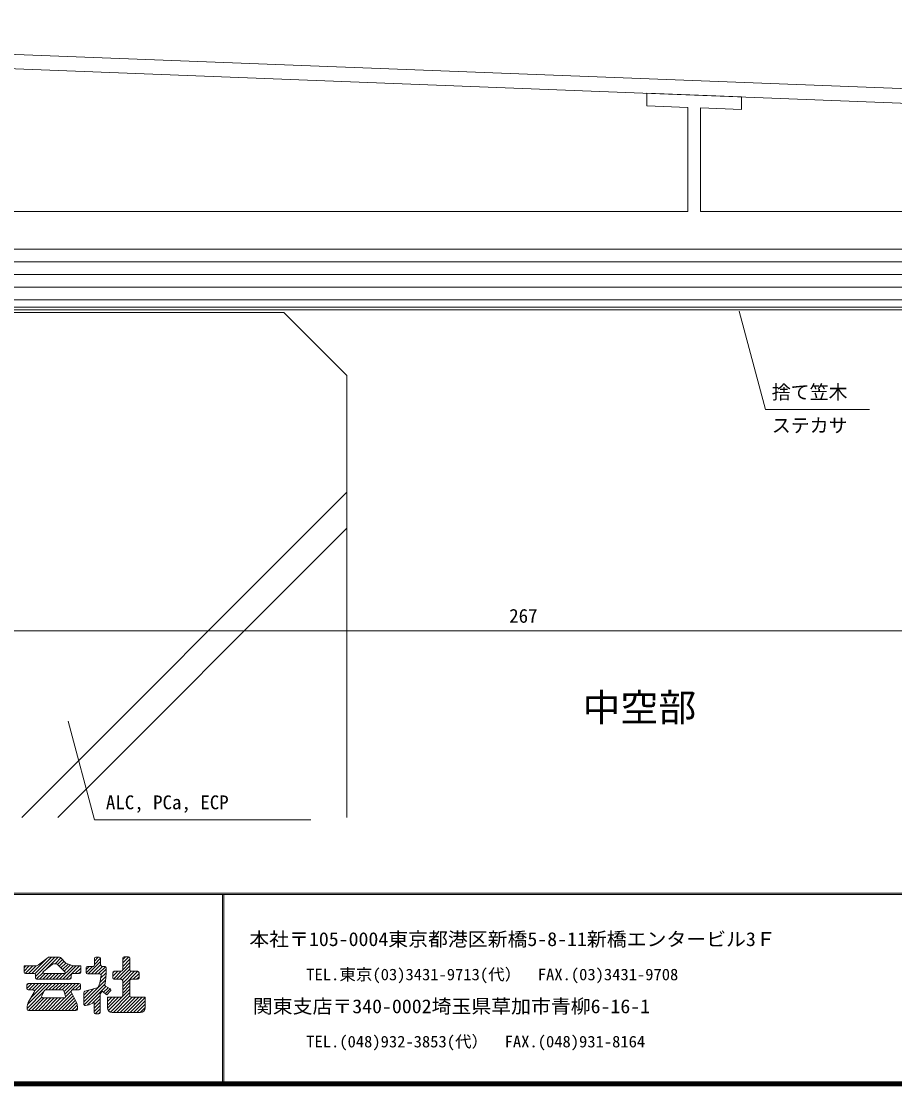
# Model space of a CAD drawing. Units: millimetres, scale not verified. Extents: x -201 to 201, y -137 to 137.
# Drawn here: x -114.4 to 24, y -136.7 to 31.9 of the extents above; entities that cross this region are included whole.
import ezdxf
from ezdxf.enums import TextEntityAlignment as Align

# ---------------------------------------------------------------- set-up
doc = ezdxf.new("R2010")
doc.units = ezdxf.units.MM
doc.header["$LTSCALE"] = 0.5
for name, color, linetype, lineweight in [('0-4_笠木', 3, 'Continuous', 18), ('0-6_寸法', 4, 'Continuous', 18), ('0-7_笠木受ＢＫＴ', 6, 'Continuous', 18), ('0-9_金物', 2, 'Continuous', 18), ('0-A_躯体', 4, 'Continuous', 18), ('0-B_防水', 5, 'Continuous', 18), ('0-C_GREEN', 3, 'Continuous', 18), ('0-D_2-1寸法', 7, 'Continuous', 18)]:
    doc.layers.add(name, color=color, linetype=linetype, lineweight=lineweight)
doc.styles.add('ＭＳ ゴシック', font='')
doc.styles.get('ＭＳ ゴシック').set_extended_font_data('MS Gothic')

msp = doc.modelspace()

# ---------------------------------------------------------------- linework, layer by layer
at = {"layer": '0-4_笠木'}
for p, q in [((-180.4338, 29.1885), (164.2932, 15.8918)), ((-180.5225, 26.8902), (164.1775, 13.5946))]:
    msp.add_line(p, q, dxfattribs=at)
at = {"layer": '0-6_寸法'}
msp.add_lwpolyline([(-62.8225, -24.1904), (-72.8225, -14.1904), (-152.8225, -14.1904)], dxfattribs=at)
at = {"layer": '0-7_笠木受ＢＫＴ'}
for p, q in [((-15.3225, 20.5182), (-15.3225, 18.5167)), ((-15.3225, 20.5182), (-0.3225, 19.9396)), ((-0.3225, 19.9396), (-0.3225, 17.9381)), ((-15.3225, 18.5167), (-8.8225, 18.266)), ((-8.8225, 18.266), (-8.8225, 1.8096)), ((-6.8225, 18.1888), (-6.8225, 1.8096)), ((-6.8225, 18.1888), (-0.3225, 17.9381)), ((-147.8225, 1.8096), (-8.8225, 1.8096)), ((-6.8225, 1.8096), (132.1775, 1.8096)), ((-165.0255, -4.1904), (149.3806, -4.1904))]:
    msp.add_line(p, q, dxfattribs=at)
at = {"layer": '0-9_金物'}
for p, q in [((99.9775, -13.3904), (-166.2225, -13.3904)), ((99.9775, -13.7904), (-166.2225, -13.7904))]:
    msp.add_line(p, q, dxfattribs=at)
at = {"layer": '0-A_躯体'}
for p, q in [((-62.8225, -24.1904), (-62.8225, -94.1904)), ((-114.3251, -94.1904), (-62.8225, -42.6878)), ((-108.6553, -94.1904), (-62.8225, -48.3576))]:
    msp.add_line(p, q, dxfattribs=at)
at = {"layer": '0-B_防水'}
for p, q in [((127.1775, -4.1904), (-152.8225, -4.1904)), ((127.1775, -6.1904), (-152.8225, -6.1904)), ((127.1775, -8.1904), (-152.8225, -8.1904)), ((127.1775, -10.1904), (-152.8225, -10.1904)), ((127.1775, -12.1904), (-152.8225, -12.1904))]:
    msp.add_line(p, q, dxfattribs=at)
at = {"layer": '0-C_GREEN'}
for p, q in [((-200.3231, -106.2054), (199.9769, -106.2054)), ((-200.3231, -106.4054), (199.9769, -106.4054)), ((-82.5231, -106.4054), (-82.5231, -136.4054)), ((-82.3231, -106.4054), (-82.3231, -136.4054)), ((-112.2733, -118.9774), (-109.6453, -116.3494)), ((-112.1734, -119.4079), (-109.115, -116.3494)), ((-110.4454, -118.2102), (-108.5846, -116.3494)), ((-110.0456, -116.3494), (-108.3494, -116.3494)), ((-102.8253, -116.9541), (-102.2207, -116.3494)), ((-102.0824, -116.3494), (-102.6033, -116.3494)), ((-98.3624, -116.7338), (-97.9178, -116.2891)), ((-98.3624, -117.2641), (-97.3923, -116.294)), ((-97.4385, -116.2891), (-98.1404, -116.2891)), ((-113.9828, -118.0352), (-113.6831, -117.7355)), ((-113.9828, -118.5655), (-113.1527, -117.7355)), ((-113.8197, -118.9329), (-112.6224, -117.7355)), ((-113.2974, -118.9408), (-112.0541, -117.6975)), ((-112.7671, -118.9408), (-110.3771, -116.5509)), ((-111.468, -117.4154), (-110.1835, -116.3974)), ((-110.932, -118.5958), (-109.4912, -117.454)), ((-109.2614, -117.3739), (-109.0043, -117.3739)), ((-109.0788, -117.3739), (-108.157, -116.4521)), ((-108.7492, -117.4759), (-107.5006, -118.6642)), ((-108.6986, -117.5241), (-107.9003, -116.7257)), ((-108.4269, -117.7827), (-107.6436, -116.9993)), ((-108.3677, -119.8448), (-106.2212, -117.6982)), ((-108.1552, -118.0413), (-107.3868, -117.2729)), ((-107.8834, -118.2999), (-107.0142, -117.4306)), ((-107.8374, -119.8448), (-105.7281, -117.7355)), ((-107.6117, -118.5585), (-106.6213, -117.568)), ((-107.3071, -119.8448), (-105.1978, -117.7355)), ((-104.1522, -118.2809), (-103.6671, -117.7958)), ((-104.1522, -118.0178), (-104.1522, -118.7791)), ((-104.1501, -118.8092), (-103.1367, -117.7958)), ((-103.0473, -117.7958), (-103.9302, -117.7958)), ((-103.8117, -119.0011), (-101.8604, -117.0498)), ((-103.2814, -119.0011), (-101.8603, -117.58)), ((-102.8253, -117.4844), (-101.8654, -116.5245)), ((-102.8253, -116.5714), (-102.8253, -117.5738)), ((-102.7511, -119.0011), (-101.5457, -117.7958)), ((-102.2207, -119.0011), (-101.0535, -117.8338)), ((-101.8604, -117.5738), (-101.8604, -116.5714)), ((-101.1777, -117.7958), (-101.6384, -117.7958)), ((-99.3521, -119.8448), (-97.2165, -117.7092)), ((-98.3624, -116.5111), (-98.3624, -118.3572)), ((-98.3624, -117.7944), (-97.2165, -116.6485)), ((-98.3624, -118.3247), (-97.2165, -117.1788)), ((-97.2165, -118.3572), (-97.2165, -116.5111)), ((-113.7608, -118.9408), (-112.3954, -118.9408)), ((-112.1734, -119.1628), (-112.1734, -119.6228)), ((-112.0546, -119.8194), (-110.9835, -118.7482)), ((-111.5497, -119.8448), (-110.6353, -118.9304)), ((-111.0194, -119.8448), (-110.1154, -118.9408)), ((-110.884, -118.8531), (-110.6016, -118.9408)), ((-110.6016, -118.9408), (-107.6492, -118.9408)), ((-110.4891, -119.8448), (-109.5851, -118.9408)), ((-109.9587, -119.8448), (-109.0548, -118.9408)), ((-109.4284, -119.8448), (-108.5244, -118.9408)), ((-108.8981, -119.8448), (-107.9941, -118.9408)), ((-107.5587, -118.9127), (-107.6492, -118.9408)), ((-106.7768, -119.8448), (-106.5043, -119.5723)), ((-106.5043, -119.6228), (-106.5043, -119.1628)), ((-106.2823, -118.9408), (-105.2185, -118.9408)), ((-105.8728, -118.9408), (-104.9965, -118.0646)), ((-105.3424, -118.9408), (-104.9965, -118.5949)), ((-103.9302, -119.0011), (-101.9932, -119.0011)), ((-101.961, -120.3323), (-100.9987, -119.37)), ((-101.8492, -119.6903), (-100.9557, -118.7968)), ((-101.8011, -119.1118), (-100.9557, -118.2664)), ((-101.0764, -120.1462), (-100.9557, -118.9408)), ((-99.9305, -118.8322), (-99.6775, -118.5792)), ((-99.9305, -119.3625), (-99.1472, -118.5792)), ((-99.9305, -118.8012), (-99.9305, -119.6228)), ((-99.8396, -119.8019), (-98.6169, -118.5792)), ((-98.5844, -118.5792), (-99.7085, -118.5792)), ((-98.8218, -119.8448), (-97.2165, -118.2395)), ((-98.396, -119.9494), (-97.0239, -118.5773)), ((-98.3624, -120.4461), (-96.4956, -118.5792)), ((-98.3624, -120.9764), (-95.9666, -118.5806)), ((-95.991, -118.5792), (-96.9945, -118.5792)), ((-96.7005, -119.8448), (-95.769, -118.9134)), ((-96.1702, -119.8448), (-95.769, -119.4437)), ((-95.769, -119.6228), (-95.769, -118.8012)), ((-113.5606, -120.795), (-113.2733, -120.5077)), ((-113.5606, -120.7297), (-113.5606, -121.3103)), ((-113.5601, -121.3249), (-112.743, -120.5077)), ((-113.4412, -123.8576), (-110.0913, -120.5077)), ((-105.2788, -120.5077), (-113.3386, -120.5077)), ((-113.2372, -121.5323), (-112.2126, -120.5077)), ((-112.857, -122.743), (-110.6217, -120.5077)), ((-112.7068, -121.5323), (-111.6823, -120.5077)), ((-112.3396, -121.6954), (-111.152, -120.5077)), ((-111.9514, -119.8448), (-106.7263, -119.8448)), ((-110.5855, -121.5323), (-109.561, -120.5077)), ((-110.0552, -121.5323), (-109.0307, -120.5077)), ((-109.5249, -121.5323), (-108.5003, -120.5077)), ((-108.9945, -121.5323), (-107.97, -120.5077)), ((-108.4642, -121.5323), (-107.4397, -120.5077)), ((-107.9339, -121.5323), (-106.9093, -120.5077)), ((-107.6422, -121.771), (-106.379, -120.5077)), ((-107.5243, -122.1834), (-105.8487, -120.5077)), ((-106.3477, -121.537), (-105.3184, -120.5077)), ((-105.8125, -121.5323), (-105.0568, -120.7765)), ((-105.2822, -121.5323), (-105.0568, -121.3069)), ((-105.0568, -121.3103), (-105.0568, -120.7297)), ((-104.514, -123.4157), (-101.0577, -119.9594)), ((-104.514, -122.8854), (-102.9978, -121.3692)), ((-104.478, -123.9101), (-101.1972, -120.6292)), ((-103.9885, -123.9509), (-101.0277, -120.9901)), ((-101.4016, -121.8942), (-100.6802, -121.1729)), ((-101.0764, -120.1462), (-101.215, -120.7002)), ((-101.1122, -122.1352), (-100.3352, -121.3582)), ((-101.1029, -120.9505), (-100.3682, -121.3369)), ((-99.7085, -119.8448), (-98.5844, -119.8448)), ((-98.3624, -120.0668), (-98.3624, -122.4553)), ((-98.3624, -121.5067), (-97.2165, -120.3608)), ((-98.3624, -122.0371), (-97.2165, -120.8912)), ((-97.2165, -122.4553), (-97.2165, -120.0668)), ((-96.9945, -119.8448), (-95.991, -119.8448)), ((-113.5003, -124.447), (-110.8539, -121.8006)), ((-113.3386, -121.5323), (-112.5537, -121.5323)), ((-112.3604, -121.8634), (-113.3091, -123.544)), ((-113.3076, -124.7847), (-111.1829, -122.6599)), ((-112.7792, -124.7866), (-110.7904, -122.7978)), ((-112.2489, -124.7866), (-110.2601, -122.7978)), ((-111.7185, -124.7866), (-109.7298, -122.7978)), ((-111.1882, -124.7866), (-109.1994, -122.7978)), ((-110.7863, -121.6588), (-111.1778, -122.4803)), ((-110.9774, -122.7978), (-107.643, -122.7978)), ((-110.6579, -124.7866), (-108.6691, -122.7978)), ((-110.5859, -121.5323), (-107.8779, -121.5323)), ((-110.1276, -124.7866), (-108.1388, -122.7978)), ((-109.5972, -124.7866), (-107.6052, -122.7946)), ((-109.0669, -124.7866), (-106.3802, -122.0999)), ((-108.5366, -124.7866), (-106.2062, -122.4562)), ((-108.0062, -124.7866), (-106.0322, -122.8126)), ((-107.4295, -122.5148), (-107.6645, -121.6932)), ((-107.4242, -122.6136), (-106.5191, -121.7085)), ((-105.6893, -123.5151), (-106.5013, -121.8516)), ((-106.3018, -121.5323), (-105.2788, -121.5323)), ((-104.514, -122.3551), (-103.7247, -121.5658)), ((-104.514, -121.9445), (-104.514, -123.7889)), ((-103.1505, -123.6432), (-101.9207, -122.4134)), ((-102.8857, -123.9087), (-101.9207, -122.9437)), ((-101.9207, -125.107), (-101.9207, -122.2331)), ((-101.8797, -122.1046), (-101.6081, -121.7222)), ((-100.7748, -122.8585), (-100.5936, -122.6773)), ((-100.7748, -123.3888), (-100.0633, -122.6773)), ((-100.7748, -123.9191), (-99.533, -122.6773)), ((-100.7686, -124.4433), (-99.0026, -122.6773)), ((-100.6093, -124.8143), (-97.2165, -121.4215)), ((-100.3025, -125.0378), (-97.2165, -121.9518)), ((-99.8223, -125.0879), (-97.215, -122.4807)), ((-99.2919, -125.0879), (-96.8813, -122.6773)), ((-98.7616, -125.0879), (-96.351, -122.6773)), ((-98.2313, -125.0879), (-95.8207, -122.6773)), ((-97.701, -125.0879), (-95.2903, -122.6773)), ((-97.1706, -125.0879), (-94.8041, -122.7214)), ((-113.5003, -124.2715), (-113.5003, -124.5646)), ((-107.4759, -124.7866), (-105.8583, -123.169)), ((-106.9456, -124.7866), (-105.6843, -123.5254)), ((-106.4152, -124.7866), (-105.5581, -123.9294)), ((-105.8849, -124.7866), (-105.5393, -124.441)), ((-105.5393, -124.5646), (-105.5393, -124.1643)), ((-102.8857, -124.439), (-101.9207, -123.474)), ((-102.8857, -124.9693), (-101.9207, -124.0044)), ((-102.7101, -125.3241), (-101.9207, -124.5347)), ((-96.6403, -125.0879), (-94.8041, -123.2517)), ((-96.11, -125.0879), (-94.8041, -123.782)), ((-95.5796, -125.0879), (-94.8041, -124.3124)), ((-113.2783, -124.7866), (-105.7613, -124.7866)), ((-102.6637, -125.329), (-102.1427, -125.329)), ((-102.1847, -125.329), (-101.9207, -125.065)), ((-100.0348, -125.0879), (-95.5441, -125.0879))]:
    msp.add_line(p, q, dxfattribs=at)
for points in [[(-200.6231, 136.6243), (-200.6231, -136.7054), (200.7769, -136.7054)], [(-200.4731, 136.4243), (-200.4731, -136.5554), (200.5769, -136.5554)], [(-200.3231, 136.2243), (-200.3231, -136.4054), (200.3769, -136.4054)], [(-200.1731, 136.0243), (-200.1731, -136.2554), (200.1769, -136.2554)], [(-200.0231, 135.8243), (-200.0231, -136.1054), (199.9769, -136.1054)], [(-112.3872, -117.7355), (-113.9828, -117.7355), (-113.9828, -118.7188)], [(-108.1875, -116.4195), (-107.3486, -117.3137), (-106.3797, -117.6525)], [(-104.9965, -118.7188), (-104.9965, -117.7355), (-105.8911, -117.7355)], [(-100.9618, -119.0011), (-100.9557, -119.0011), (-100.9557, -118.0178)], [(-102.241, -121.0711), (-101.981, -120.4475), (-101.7745, -119.2612)], [(-104.3485, -121.7298), (-103.3681, -121.472), (-102.3865, -121.1995)], [(-100.3089, -121.6845), (-100.8954, -122.3157), (-101.6081, -121.7222)], [(-98.5844, -122.6773), (-100.7748, -122.6773), (-100.7748, -124.3479)], [(-94.8041, -124.3479), (-94.8041, -122.6773), (-96.9945, -122.6773)], [(-104.2456, -124.0059), (-103.6697, -123.8826), (-102.8857, -123.521), (-102.8857, -125.107)]]:
    msp.add_lwpolyline(points, dxfattribs=at)
for centre, radius, start, end in [((-110.0456, -116.5714), 0.222, 90, 128.39742), ((-108.3494, -116.5714), 0.222, 43.17355, 90), ((-102.6033, -116.5714), 0.222, 90, 180), ((-102.0824, -116.5714), 0.222, 0, 90), ((-98.1404, -116.5111), 0.222, 90, 180), ((-97.4385, -116.5111), 0.222, 0, 90), ((-112.3872, -116.2555), 1.48, 270, 308.39742), ((-109.2614, -117.7439), 0.37, 90, 128.39742), ((-109.0043, -117.7439), 0.37, 46.41835, 90), ((-105.8911, -116.2555), 1.48, 250.72316, 270), ((-103.9302, -118.0178), 0.222, 90, 180), ((-103.0473, -117.5738), 0.222, 270, 0), ((-101.6384, -117.5738), 0.222, 180, 270), ((-101.1777, -118.0178), 0.222, 0, 90), ((-113.7608, -118.7188), 0.222, 180, 270), ((-112.3954, -119.1628), 0.222, 0, 90), ((-111.9514, -119.6228), 0.222, 180, 270), ((-110.84, -118.7118), 0.148, 128.39742, 252.74028), ((-107.6026, -118.7714), 0.148, 287.25972, 46.41835), ((-106.7263, -119.6228), 0.222, 270, 0), ((-106.2823, -119.1628), 0.222, 90, 180), ((-105.2185, -118.7188), 0.222, 270, 0), ((-103.9302, -118.7791), 0.222, 180, 270), ((-101.9932, -119.2231), 0.222, 350.12702, 90), ((-99.7085, -118.8012), 0.222, 90, 180), ((-99.7085, -119.6228), 0.222, 180, 270), ((-98.5844, -118.3572), 0.222, 270, 0), ((-96.9945, -118.3572), 0.222, 180, 270), ((-95.991, -118.8012), 0.222, 0, 90), ((-95.991, -119.6228), 0.222, 270, 0), ((-113.3386, -120.7297), 0.222, 90, 180), ((-113.3386, -121.3103), 0.222, 180, 270), ((-105.2788, -120.7297), 0.222, 0, 90), ((-105.2788, -121.3103), 0.222, 270, 0), ((-102.4459, -120.9856), 0.222, 285.51317, 337.36507), ((-100.9996, -120.754), 0.222, 165.95378, 242.25895), ((-100.4715, -121.5334), 0.222, 317.09995, 62.25895), ((-98.5844, -120.0668), 0.222, 0, 90), ((-96.9945, -120.0668), 0.222, 90, 180), ((-112.5537, -121.7543), 0.222, 330.5544, 90), ((-110.9774, -122.5758), 0.222, 154.5202, 270), ((-110.5859, -121.7543), 0.222, 90, 154.5202), ((-107.8779, -121.7543), 0.222, 15.9566, 90), ((-107.643, -122.5758), 0.222, 270, 15.9566), ((-106.3018, -121.7543), 0.222, 90, 206.02005), ((-104.292, -121.9445), 0.222, 104.73314, 180), ((-101.6987, -122.2331), 0.222, 144.61752, 180), ((-98.5844, -122.4553), 0.222, 270, 0), ((-96.9945, -122.4553), 0.222, 180, 270), ((-112.0203, -124.2715), 1.48, 150.5544, 180), ((-113.2783, -124.5646), 0.222, 180, 270), ((-105.7613, -124.5646), 0.222, 270, 0), ((-107.0193, -124.1643), 1.48, 0, 26.02005), ((-104.292, -123.7889), 0.222, 180, 282.08606), ((-100.0348, -124.3479), 0.74, 180, 270), ((-95.5441, -124.3479), 0.74, 270, 0), ((-102.6637, -125.107), 0.222, 180, 270), ((-102.1427, -125.107), 0.222, 270, 0)]:
    msp.add_arc(centre, radius, start, end, dxfattribs=at)
at = {"layer": '0-D_2-1寸法'}
for p, q in [((3.4804, -29.5796), (-0.7004, -13.9769)), ((3.4804, -29.5796), (19.9388, -29.5796)), ((-165.6225, -64.6487), (99.3775, -64.6487)), ((-102.8343, -94.571), (-107.015, -78.9683)), ((-102.8343, -94.571), (-68.5686, -94.571))]:
    msp.add_line(p, q, dxfattribs=at)

# ---------------------------------------------------------------- texts
at = {"layer": '0-C_GREEN', "color": 7, "style": 'ＭＳ ゴシック', "width": 1.05}
for s, height, p in [('本社〒105-0004東京都港区新橋5-8-11新橋エンタービル3Ｆ', 2.199, (-78.2993, -115.244)), ('TEL.東京(03)3431-9713(代）  FAX.(03)3431-9708', 1.833, (-69.2795, -120.5477)), ('関東支店〒340-0002埼玉県草加市青柳6-16-1', 2.199, (-77.7329, -125.8797)), ('TEL.(048)932-3853(代）  FAX.(048)931-8164', 1.833, (-69.2795, -131.1834))]:
    msp.add_text(s, height=height, dxfattribs=at).set_placement(p, align=Align.BOTTOM_LEFT)
at = {"layer": '0-D_2-1寸法', "style": 'ＭＳ ゴシック'}
for s, height, p in [('捨て笠木', 2.199, (4.4773, -28.5796)), ('ステカサ', 2.199, (4.4773, -33.8565)), ('267', 2.199, (-37.1225, -64.0237)), ('中空部', 4.399, (-25.4991, -80.3042)), ('ALC, PCa, ECP', 2.199, (-101.0205, -93.571))]:
    msp.add_text(s, height=height, dxfattribs=at).set_placement(p, align=Align.BOTTOM_LEFT)

doc.saveas('drawing.dxf')
